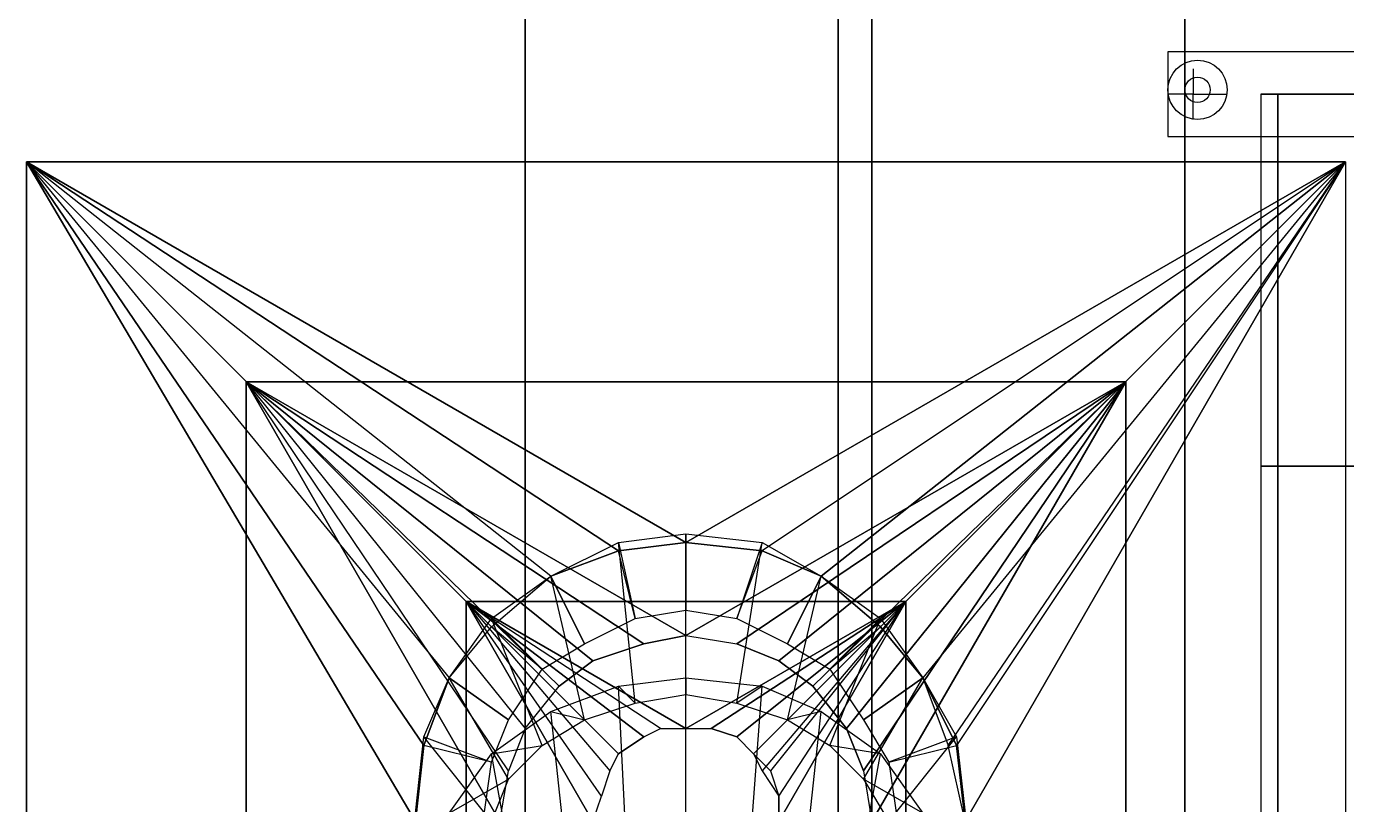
# Model space of a CAD drawing. Header units: metres. Extents: x 114 to 218, y 8 to 180.
# Drawn here: x 140.286 to 142.688, y 135.908 to 137.323 of the extents above; entities that cross this region are included whole.
import ezdxf

# ---------------------------------------------------------------- set-up
doc = ezdxf.new("R2010")
doc.units = ezdxf.units.M
doc.header["$MEASUREMENT"] = 0
for name, color, linetype in [('E-CNDT-PWR', 7, 'Continuous'), ('E-Hanger', 7, 'Continuous'), ('E-TFP-HANGER', 7, 'Continuous'), ('M-SA2S-ADist', 7, 'Continuous'), ('M-SA2S-Flex', 7, 'Continuous'), ('S-3D-BEAM', 7, 'Continuous')]:
    doc.layers.add(name, color=color, linetype=linetype)

msp = doc.modelspace()

# ---------------------------------------------------------------- linework, layer by layer
at = {"layer": 'E-CNDT-PWR', "color": 113, "true_color": 0x6edda5}
for points in [[(142.5322, 137.1998), (142.5629, 137.1998), (142.6398, 137.1998), (142.7629, 137.1998), (142.8706, 137.1998), (142.9475, 137.1998), (142.9782, 137.1998), (142.9475, 137.1998), (142.8706, 137.1998), (142.7629, 137.1998), (142.6398, 137.1998), (142.5629, 137.1998), (142.5322, 137.1998)], [(142.5322, 137.1998), (142.5322, 132.4469)], [(142.5322, 137.1998), (142.5629, 137.1998), (142.6398, 137.1998), (142.7629, 137.1998), (142.8706, 137.1998), (142.9475, 137.1998), (142.9782, 137.1998), (142.9475, 137.1998), (142.8706, 137.1998), (142.7629, 137.1998), (142.6398, 137.1998), (142.5629, 137.1998), (142.5322, 137.1998)], [(142.5629, 132.4469), (142.5629, 137.1998), (142.5629, 132.4469)], [(142.9782, 136.523), (142.9475, 136.523), (142.8706, 136.523), (142.7629, 136.523), (142.6398, 136.523), (142.5629, 136.523), (142.5322, 136.523), (142.5629, 136.523), (142.6398, 136.523), (142.7629, 136.523), (142.8706, 136.523), (142.9475, 136.523), (142.9782, 136.523)]]:
    msp.add_lwpolyline(points, dxfattribs=at)
at = {"layer": 'E-Hanger', "color": 3, "true_color": 0x00ff00}
for points in [[(142.363, 137.1229), (143.7627, 137.1229), (143.7627, 137.2767), (142.363, 137.2767), (142.363, 137.1229), (143.7627, 137.1229), (143.7627, 137.2767), (142.363, 137.2767), (142.363, 137.2767), (142.363, 137.1229), (142.363, 137.1229)], [(142.363, 137.2767), (142.363, 137.2767)], [(142.4091, 137.2306), (142.4091, 137.2306)], [(142.3937, 137.1998), (142.3937, 137.1998)], [(142.4399, 137.1998), (142.4399, 137.1998)], [(142.4091, 137.1691), (142.4091, 137.1691)], [(142.363, 137.1229), (142.363, 137.1229)], [(142.363, 137.1229), (142.363, 137.1229)]]:
    msp.add_lwpolyline(points, dxfattribs=at)
msp.add_circle((142.4168, 137.2075), 0.0231, dxfattribs=at)
msp.add_circle((142.4168, 137.2075), 0.0231, dxfattribs=at)
msp.add_circle((142.4168, 137.2075), 0.0231, dxfattribs=at)
msp.add_circle((142.4168, 137.2075), 0.0231, dxfattribs=at)
at = {"layer": 'E-TFP-HANGER', "color": 3, "true_color": 0x00ff00}
for points in [[(142.4091, 137.246), (142.4091, 137.1998), (142.4706, 137.1998)], [(142.4091, 137.1537), (142.4091, 137.1998), (142.363, 137.1998)], [(142.4091, 137.1998), (142.4091, 137.1998)], [(142.4091, 137.1998), (142.4091, 137.1998)], [(142.4706, 137.1998), (142.4706, 137.1998)]]:
    msp.add_lwpolyline(points, dxfattribs=at)
msp.add_circle((142.4168, 137.2075), 0.0538, dxfattribs=at)
at = {"layer": 'M-SA2S-ADist', "color": 3, "true_color": 0x00ff00}
for points in [[(142.686, 137.0768), (140.2864, 137.0768), (140.2864, 134.6772), (142.686, 134.6772), (140.2864, 134.6772), (140.2864, 137.0768), (142.686, 137.0768), (142.686, 134.6772)], [(140.994, 135.877), (140.2864, 137.0768), (141.4862, 136.3846), (142.686, 137.0768)], [(142.686, 137.0768), (141.9938, 135.877), (142.686, 134.6772), (141.4862, 135.3848), (140.2864, 134.6772), (141.4862, 135.3848), (142.686, 134.6772)], [(142.686, 137.0768), (141.4862, 136.3846), (140.2864, 137.0768), (140.994, 135.877), (140.2864, 134.6772)], [(141.3632, 136.3692), (140.2864, 137.0768), (141.0094, 136.0154)], [(141.0094, 136.0154), (140.2864, 137.0768), (141.3632, 136.3692)], [(141.2401, 136.3231), (140.2864, 137.0768), (141.0555, 136.1385)], [(140.2864, 137.0768), (141.1324, 136.2308)], [(140.2864, 137.0768), (141.0555, 136.1385), (141.1324, 136.2308)], [(141.2401, 136.3231), (140.2864, 137.0768), (141.1324, 136.2308), (141.2401, 136.3231)], [(140.2864, 137.0768), (140.2864, 137.0768)], [(140.2864, 137.0768), (140.2864, 137.0768)], [(141.9938, 135.877), (141.963, 136.0154), (142.686, 137.0768), (141.6246, 136.3692)], [(142.686, 137.0768), (141.6246, 136.3692)], [(141.7323, 136.3231), (142.686, 137.0768)], [(141.84, 136.2308), (142.686, 137.0768), (141.7323, 136.3231)], [(141.84, 136.2308), (142.686, 137.0768), (141.9169, 136.1385)], [(142.686, 137.0768), (141.9169, 136.1385)], [(142.686, 137.0768), (141.9784, 136.0154)], [(141.9938, 135.877), (142.686, 137.0768), (142.686, 134.6772)], [(142.686, 137.0768), (142.686, 137.0768)], [(142.686, 137.0768), (142.686, 137.0768)], [(140.6864, 136.6768), (140.6864, 135.0771), (142.2861, 135.0771), (142.2861, 136.6768), (140.6864, 136.6768)], [(142.2861, 135.0771), (140.6864, 135.0771), (140.6864, 136.6768), (142.2861, 136.6768), (142.2861, 135.0771)], [(142.2861, 136.6768), (141.8246, 135.877), (142.2861, 135.0771), (141.4862, 135.554), (140.6864, 135.0771), (141.1478, 135.877), (140.6864, 136.6768), (141.4862, 136.2154), (142.2861, 136.6768)], [(140.6864, 136.6768), (141.1478, 135.877), (140.6864, 135.0771), (141.4862, 135.554), (142.2861, 135.0771), (141.8246, 135.877), (142.2861, 136.6768), (141.4862, 136.2154), (140.6864, 136.6768)], [(141.1632, 135.8001), (141.1478, 135.877), (141.1632, 135.9693), (140.6864, 136.6768), (141.194, 136.0462), (141.1632, 135.9693)], [(141.194, 136.0462), (141.2555, 136.1231), (140.6864, 136.6768), (141.317, 136.1693), (141.2555, 136.1231)], [(141.317, 136.1693), (141.4093, 136.2), (140.6864, 136.6768), (141.4093, 136.2), (141.4862, 136.2154), (141.4093, 136.2), (141.317, 136.1693), (140.6864, 136.6768), (141.2555, 136.1231), (141.317, 136.1693)], [(141.194, 136.0462), (141.1632, 135.9693), (140.6864, 136.6768), (141.194, 136.0462), (141.2555, 136.1231)], [(140.6864, 136.6768), (140.6864, 136.6768)], [(140.6864, 136.6768), (140.6864, 136.6768)], [(141.4862, 136.2154), (141.5785, 136.2), (142.2861, 136.6768), (141.6554, 136.1693), (141.5785, 136.2)], [(142.2861, 136.6768), (141.5785, 136.2), (141.6554, 136.1693)], [(141.6554, 136.1693), (141.7169, 136.1231), (142.2861, 136.6768), (141.7785, 136.0462), (141.7169, 136.1231)], [(141.7169, 136.1231), (141.6554, 136.1693), (142.2861, 136.6768), (141.7169, 136.1231), (141.7785, 136.0462)], [(141.7785, 136.0462), (141.8092, 135.9693), (142.2861, 136.6768)], [(141.8092, 135.9693), (141.7785, 136.0462), (142.2861, 136.6768), (141.8092, 135.9693), (141.8246, 135.877), (141.8092, 135.8001)], [(142.2861, 136.6768), (142.2861, 136.6768)], [(142.2861, 136.6768), (142.2861, 136.6768)], [(141.0555, 135.6309), (141.0094, 135.754), (140.994, 135.877), (141.0094, 136.0154), (141.0555, 136.1385), (141.1324, 136.2308), (141.2401, 136.3231), (141.3632, 136.3692), (141.4862, 136.3846), (141.6246, 136.3692), (141.7323, 136.3231), (141.84, 136.2308), (141.9169, 136.1385), (141.963, 136.0154)], [(141.4862, 136.3846), (141.3632, 136.3692), (141.4862, 136.3846)], [(141.6246, 136.3692), (141.4862, 136.3846), (141.6246, 136.3692)], [(141.4862, 136.3846), (141.4862, 136.3846)], [(141.4862, 136.3846), (141.4862, 136.3846)], [(141.4862, 136.3846), (141.4862, 136.3846)], [(141.3632, 136.3692), (141.2401, 136.3231), (141.3632, 136.3692)], [(141.3632, 136.3692), (141.3632, 136.3692)], [(141.3632, 136.3692), (141.3632, 136.3692)], [(141.3632, 136.3692), (141.3632, 136.3692)], [(141.7323, 136.3231), (141.6246, 136.3692), (141.7323, 136.3231)], [(141.6246, 136.3692), (141.6246, 136.3692)], [(141.6246, 136.3692), (141.6246, 136.3692)], [(141.6246, 136.3692), (141.6246, 136.3692)], [(141.0555, 136.1385), (141.0094, 136.0154), (141.0555, 136.1385), (141.1324, 136.2308), (141.2401, 136.3231)], [(141.2401, 136.3231), (141.2401, 136.3231)], [(141.2401, 136.3231), (141.2401, 136.3231)], [(141.2401, 136.3231), (141.2401, 136.3231)], [(141.84, 136.2308), (141.7323, 136.3231), (141.84, 136.2308)], [(141.7323, 136.3231), (141.7323, 136.3231)], [(141.7323, 136.3231), (141.7323, 136.3231)], [(141.7323, 136.3231), (141.7323, 136.3231)], [(141.3324, 135.8462), (141.317, 135.877), (141.3324, 135.9231), (141.0863, 136.2769), (141.3478, 135.9693), (141.3324, 135.9231)], [(141.3478, 135.9693), (141.3632, 136), (141.0863, 136.2769), (141.4093, 136.0308), (141.3632, 136)], [(141.4093, 136.0308), (141.4401, 136.0462), (141.0863, 136.2769)], [(141.8861, 135.4771), (141.6554, 135.877), (141.8861, 136.2769), (141.4862, 136.0462), (141.0863, 136.2769), (141.317, 135.877), (141.0863, 135.4771), (141.4862, 135.7232), (141.8861, 135.4771)], [(141.0863, 136.2769), (141.0863, 135.4771), (141.8861, 135.4771), (141.8861, 136.2769), (141.0863, 136.2769)], [(141.8861, 135.4771), (141.0863, 135.4771), (141.0863, 136.2769), (141.8861, 136.2769), (141.8861, 135.4771)], [(141.0863, 135.4771), (141.317, 135.877), (141.0863, 136.2769)], [(141.3478, 135.9693), (141.3324, 135.9231), (141.0863, 136.2769)], [(141.4401, 136.0462), (141.0863, 136.2769), (141.3632, 136)], [(141.4093, 136.0308), (141.0863, 136.2769), (141.3478, 135.9693)], [(141.0863, 136.2769), (141.4862, 136.0462), (141.8861, 136.2769), (141.6554, 135.877), (141.8861, 135.4771), (141.4862, 135.7232), (141.0863, 135.4771)], [(141.0863, 136.2769), (141.0863, 136.2769)], [(141.0863, 136.2769), (141.0863, 136.2769)], [(141.4401, 136.0462), (141.4862, 136.0462), (141.5323, 136.0462), (141.8861, 136.2769), (141.5785, 136.0308), (141.5323, 136.0462)], [(141.8861, 136.2769), (141.6093, 136), (141.5785, 136.0308), (141.8861, 136.2769), (141.5323, 136.0462)], [(141.5785, 136.0308), (141.6093, 136), (141.8861, 136.2769), (141.64, 135.9693), (141.6093, 136)], [(141.6554, 135.877), (141.6554, 135.9231), (141.8861, 136.2769), (141.6246, 135.9693)], [(141.64, 135.9693), (141.6554, 135.9231), (141.8861, 136.2769)], [(141.8861, 136.2769), (141.8861, 136.2769)], [(141.8861, 136.2769), (141.8861, 136.2769)], [(141.1324, 136.2308), (141.1324, 136.2308)], [(141.1324, 136.2308), (141.1324, 136.2308)], [(141.1324, 136.2308), (141.1324, 136.2308)], [(141.4862, 136.2154), (141.5785, 136.2)], [(141.4862, 136.2154), (141.4862, 136.2154)], [(141.4862, 136.2154), (141.4862, 136.2154)], [(141.9169, 136.1385), (141.84, 136.2308), (141.9169, 136.1385)], [(141.84, 136.2308), (141.84, 136.2308)], [(141.84, 136.2308), (141.84, 136.2308)], [(141.84, 136.2308), (141.84, 136.2308)], [(141.4093, 136.2), (141.4093, 136.2)], [(141.5785, 136.2), (141.5785, 136.2)], [(141.5785, 136.2), (141.5785, 136.2)], [(141.317, 136.1693), (141.317, 136.1693)], [(141.317, 136.1693), (141.317, 136.1693)], [(141.6554, 136.1693), (141.6554, 136.1693)], [(141.6554, 136.1693), (141.6554, 136.1693)], [(141.0555, 136.1385), (141.0555, 136.1385)], [(141.0555, 136.1385), (141.0555, 136.1385)], [(141.0555, 136.1385), (141.0555, 136.1385)], [(141.2555, 136.1231), (141.2555, 136.1231)], [(141.2555, 136.1231), (141.2555, 136.1231)], [(141.7169, 136.1231), (141.7169, 136.1231)], [(141.7169, 136.1231), (141.7169, 136.1231)], [(141.9784, 136.0154), (141.9169, 136.1385), (141.9784, 136.0154)], [(141.9169, 136.1385), (141.9169, 136.1385)], [(141.9169, 136.1385), (141.9169, 136.1385)], [(141.9169, 136.1385), (141.9169, 136.1385)], [(141.194, 136.0462), (141.194, 136.0462)], [(141.194, 136.0462), (141.194, 136.0462)], [(141.3478, 135.9693), (141.3632, 136), (141.4093, 136.0308), (141.4401, 136.0462), (141.4862, 136.0462), (141.5323, 136.0462), (141.5785, 136.0308)], [(141.4401, 136.0462), (141.4401, 136.0462)], [(141.4401, 136.0462), (141.4401, 136.0462)], [(141.4862, 136.0462), (141.4862, 136.0462)], [(141.4862, 136.0462), (141.4862, 136.0462)], [(141.5323, 136.0462), (141.5323, 136.0462)], [(141.5323, 136.0462), (141.5323, 136.0462)], [(141.7785, 136.0462), (141.7785, 136.0462)], [(141.7785, 136.0462), (141.7785, 136.0462)], [(141.4093, 136.0308), (141.4093, 136.0308)], [(141.4093, 136.0308), (141.4093, 136.0308)], [(141.5785, 136.0308), (141.5785, 136.0308)], [(141.5785, 136.0308), (141.5785, 136.0308)], [(141.0094, 136.0154), (140.994, 135.877), (141.0094, 136.0154)], [(141.0094, 136.0154), (141.0094, 136.0154)], [(141.0094, 136.0154), (141.0094, 136.0154)], [(141.0094, 136.0154), (141.0094, 136.0154)], [(141.3632, 136), (141.3632, 136)], [(141.3632, 136), (141.3632, 136)], [(141.6093, 136), (141.6246, 135.9693), (141.6554, 135.9231)], [(141.6093, 136), (141.6093, 136)], [(141.6093, 136), (141.6093, 136)], [(141.963, 136.0154), (141.963, 136.0154)], [(141.9938, 135.877), (141.9784, 136.0154), (141.9938, 135.877)], [(141.9784, 136.0154), (141.9784, 136.0154)], [(141.9784, 136.0154), (141.9784, 136.0154)], [(141.1632, 135.8001), (141.194, 135.7232), (140.6864, 135.0771), (141.1632, 135.8001), (141.1478, 135.877), (141.1632, 135.9693)], [(141.1632, 135.9693), (141.1632, 135.9693)], [(141.1632, 135.9693), (141.1632, 135.9693)], [(141.3478, 135.9693), (141.3478, 135.9693)], [(141.3478, 135.9693), (141.3478, 135.9693)], [(141.6246, 135.9693), (141.6246, 135.9693)], [(141.64, 135.9693), (141.64, 135.9693)], [(141.8092, 135.9693), (141.8246, 135.877), (141.8092, 135.8001), (142.2861, 135.0771), (141.7785, 135.7232), (141.8092, 135.8001)], [(141.8092, 135.9693), (141.8092, 135.9693)], [(141.8092, 135.9693), (141.8092, 135.9693)], [(141.317, 135.877), (141.3324, 135.9231)], [(141.3324, 135.9231), (141.3324, 135.9231)], [(141.3324, 135.9231), (141.3324, 135.9231)], [(141.6554, 135.9231), (141.6554, 135.877), (141.6554, 135.8462), (141.8861, 135.4771), (141.64, 135.8001), (141.6554, 135.8462)], [(141.6554, 135.9231), (141.6554, 135.9231)], [(141.6554, 135.9231), (141.6554, 135.9231)]]:
    msp.add_lwpolyline(points, dxfattribs=at)
at = {"layer": 'M-SA2S-Flex', "color": 5, "true_color": 0x0000ff}
for points in [[(140.994, 135.877), (141.0094, 136.0154), (141.0555, 136.1385), (141.1324, 136.2308), (141.2401, 136.3231), (141.3632, 136.3692), (141.4862, 136.3846)], [(141.2401, 136.3231), (141.3632, 136.3846), (141.3939, 136.2462)], [(141.3016, 136.0616), (141.3939, 136.0923), (141.3632, 136.3846)], [(141.3632, 136.3846), (141.4862, 136.4), (141.4862, 136.2616)], [(141.3632, 136.3846), (141.3632, 136.3846)], [(141.3939, 136.0923), (141.4862, 136.1077), (141.4862, 136.4)], [(141.3939, 136.2462), (141.4862, 136.2616), (141.4862, 136.3846)], [(141.4862, 136.4), (141.6246, 136.3846), (141.5785, 136.2462)], [(141.4862, 136.4), (141.4862, 136.4)], [(141.4862, 136.1077), (141.5785, 136.0923), (141.6246, 136.3846)], [(141.4862, 136.3846), (141.6246, 136.3692), (141.7323, 136.3231), (141.84, 136.2308), (141.9169, 136.1385), (141.9784, 136.0154), (141.9938, 135.877)], [(141.4862, 136.3846), (141.4862, 136.3846)], [(141.6246, 136.3846), (141.7323, 136.3231), (141.6708, 136.2)], [(141.6246, 136.3846), (141.6246, 136.3846)], [(141.3016, 136.2), (141.3939, 136.2462), (141.3632, 136.3692)], [(141.3632, 136.3692), (141.3632, 136.3692)], [(141.4862, 136.2616), (141.5785, 136.2462), (141.6246, 136.3692)], [(141.6246, 136.3692), (141.6246, 136.3692)], [(141.1324, 136.2462), (141.2401, 136.3231), (141.3016, 136.2)], [(141.2247, 136.0154), (141.3016, 136.0616), (141.2401, 136.3231)], [(141.2247, 136.1539), (141.3016, 136.2), (141.2401, 136.3231)], [(141.2401, 136.3231), (141.2401, 136.3231)], [(141.2401, 136.3231), (141.2401, 136.3231)], [(141.5785, 136.0923), (141.6708, 136.0616), (141.7323, 136.3231)], [(141.5785, 136.2462), (141.6708, 136.2), (141.7323, 136.3231)], [(141.7323, 136.3231), (141.84, 136.2462), (141.7477, 136.1539)], [(141.7323, 136.3231), (141.7323, 136.3231)], [(141.7323, 136.3231), (141.7323, 136.3231)], [(141.4862, 136.2616), (141.4862, 136.2616)], [(141.0555, 136.1385), (141.1324, 136.2462), (141.2247, 136.1539)], [(141.1632, 135.9539), (141.2247, 136.0154), (141.1324, 136.2462)], [(141.1324, 136.2462), (141.1324, 136.2462)], [(141.3939, 136.2462), (141.3939, 136.2462)], [(141.5785, 136.2462), (141.5785, 136.2462)], [(141.6708, 136.0616), (141.7477, 136.0154), (141.84, 136.2462)], [(141.84, 136.2462), (141.9169, 136.1385), (141.8092, 136.0616)], [(141.84, 136.2462), (141.84, 136.2462)], [(141.1632, 136.0616), (141.2247, 136.1539), (141.1324, 136.2308)], [(141.1324, 136.2308), (141.1324, 136.2308)], [(141.6708, 136.2), (141.7477, 136.1539), (141.84, 136.2308)], [(141.84, 136.2308), (141.84, 136.2308)], [(141.3016, 136.2), (141.3016, 136.2)], [(141.6708, 136.2), (141.6708, 136.2)], [(141.2247, 136.1539), (141.2247, 136.1539)], [(141.7477, 136.1539), (141.8092, 136.0616), (141.9169, 136.1385)], [(141.7477, 136.1539), (141.7477, 136.1539)], [(141.0094, 136.0308), (141.0555, 136.1385), (141.1632, 136.0616)], [(141.1324, 135.877), (141.1632, 135.9539), (141.0555, 136.1385)], [(141.1324, 135.9847), (141.1632, 136.0616), (141.0555, 136.1385)], [(141.0555, 136.1385), (141.0555, 136.1385)], [(141.0555, 136.1385), (141.0555, 136.1385)], [(141.2401, 136.077), (141.3632, 136.1231), (141.3939, 136.0923)], [(141.3016, 135.5078), (141.3939, 135.5078), (141.3632, 136.1231)], [(141.3632, 136.1231), (141.4862, 136.1385), (141.4862, 136.1077)], [(141.3632, 136.1231), (141.3632, 136.1231)], [(141.3939, 135.5078), (141.4862, 135.5078), (141.4862, 136.1385)], [(141.4862, 136.1385), (141.6246, 136.1231), (141.5785, 136.0923)], [(141.4862, 136.1385), (141.4862, 136.1385)], [(141.4862, 135.5078), (141.5785, 135.5078), (141.6246, 136.1231)], [(141.6246, 136.1231), (141.7323, 136.077), (141.6708, 136.0616)], [(141.6246, 136.1231), (141.6246, 136.1231)], [(141.7477, 136.0154), (141.8092, 135.9539), (141.9169, 136.1385)], [(141.9169, 136.1385), (141.9784, 136.0308), (141.8554, 135.9847)], [(141.9169, 136.1385), (141.9169, 136.1385)], [(141.9169, 136.1385), (141.9169, 136.1385)], [(141.3939, 136.0923), (141.3939, 136.0923)], [(141.4862, 136.1077), (141.4862, 136.1077)], [(141.5785, 136.0923), (141.5785, 136.0923)], [(141.1324, 136), (141.2401, 136.077), (141.3016, 136.0616)], [(141.2247, 135.4925), (141.3016, 135.5078), (141.2401, 136.077)], [(141.2401, 136.077), (141.2401, 136.077)], [(141.5785, 135.5078), (141.6708, 135.5078), (141.7323, 136.077)], [(141.7323, 136.077), (141.84, 136), (141.7477, 136.0154)], [(141.7323, 136.077), (141.7323, 136.077)], [(141.1632, 136.0616), (141.1632, 136.0616)], [(141.3016, 136.0616), (141.3016, 136.0616)], [(141.6708, 136.0616), (141.6708, 136.0616)], [(141.8092, 136.0616), (141.8554, 135.9847), (141.9784, 136.0154)], [(141.8092, 136.0616), (141.8092, 136.0616)], [(141.1324, 135.7078), (141.0094, 135.5386), (140.994, 135.6617), (141.1171, 135.7847), (141.1324, 135.877), (141.0094, 136.0308)], [(141.0094, 135.7693), (141.1324, 135.7078), (141.1171, 135.7847), (140.994, 135.8924), (141.0094, 136.0308), (141.1324, 135.9847)], [(141.0094, 136.0308), (141.0094, 136.0308)], [(141.8092, 135.9539), (141.8554, 135.877), (141.9784, 136.0308)], [(141.9784, 136.0308), (141.9938, 135.8924), (141.8707, 135.877)], [(141.9784, 136.0308), (141.9784, 136.0308)], [(141.1324, 135.7847), (141.0094, 135.7693), (140.994, 135.8924), (141.1171, 135.877), (141.1324, 135.9847), (141.0094, 136.0154)], [(141.0094, 136.0154), (141.0094, 136.0154)], [(141.0555, 135.8924), (141.1324, 136), (141.2247, 136.0154)], [(141.1632, 135.4925), (141.2247, 135.4925), (141.1324, 136)], [(141.1324, 136), (141.1324, 136)], [(141.2247, 136.0154), (141.2247, 136.0154)], [(141.6708, 135.5078), (141.7477, 135.4925), (141.84, 136)], [(141.7477, 136.0154), (141.7477, 136.0154)], [(141.84, 136), (141.9169, 135.8924), (141.8092, 135.9539)], [(141.84, 136), (141.84, 136)], [(141.9784, 136.0154), (141.9784, 136.0154)], [(141.1324, 135.9847), (141.1324, 135.9847)], [(141.8554, 135.9847), (141.8707, 135.877), (141.9938, 135.877)], [(141.8554, 135.9847), (141.8554, 135.9847)], [(141.0094, 135.7847), (141.0555, 135.8924), (141.1632, 135.9539)], [(141.1632, 135.9539), (141.1632, 135.9539)], [(141.8092, 135.9539), (141.8092, 135.9539)]]:
    msp.add_lwpolyline(points, dxfattribs=at)
at = {"layer": 'S-3D-BEAM', "color": 4, "true_color": 0x00ffff}
for points in [[(141.194, 162.0105), (142.3937, 162.0105), (142.3937, 162.0105), (142.3937, 107.8361), (141.194, 107.8361), (141.194, 162.0105)], [(141.194, 107.8361), (141.194, 162.0105), (141.194, 107.8361)], [(141.7631, 162.0105), (141.194, 162.0105), (141.194, 162.0105), (141.194, 107.8361), (141.7631, 107.8361), (141.7631, 162.0105)], [(141.194, 162.0105), (141.7631, 162.0105), (141.7631, 162.0105), (141.7631, 107.8361), (141.194, 107.8361), (141.194, 162.0105)], [(141.194, 107.8361), (141.194, 162.0105), (141.194, 107.8361)], [(142.3937, 162.0105), (141.194, 162.0105), (141.194, 162.0105), (141.194, 107.8361), (142.3937, 107.8361), (142.3937, 162.0105)], [(141.8246, 162.0105), (142.3937, 162.0105), (141.8246, 162.0105), (141.8246, 162.0105), (141.8246, 107.8361), (142.3937, 107.8361), (142.3937, 162.0105), (142.3937, 162.0105), (141.194, 162.0105), (141.7631, 162.0105)], [(141.7631, 107.8361), (141.7631, 162.0105), (141.7631, 107.8361)], [(141.8246, 162.0105), (142.3937, 162.0105), (142.3937, 162.0105), (142.3937, 107.8361), (141.8246, 107.8361), (141.8246, 162.0105)], [(141.8246, 107.8361), (141.8246, 162.0105), (141.8246, 107.8361)], [(142.3937, 107.8361), (142.3937, 162.0105), (142.3937, 107.8361)], [(142.3937, 107.8361), (142.3937, 162.0105), (142.3937, 107.8361)]]:
    msp.add_lwpolyline(points, dxfattribs=at)

doc.saveas('drawing.dxf')
